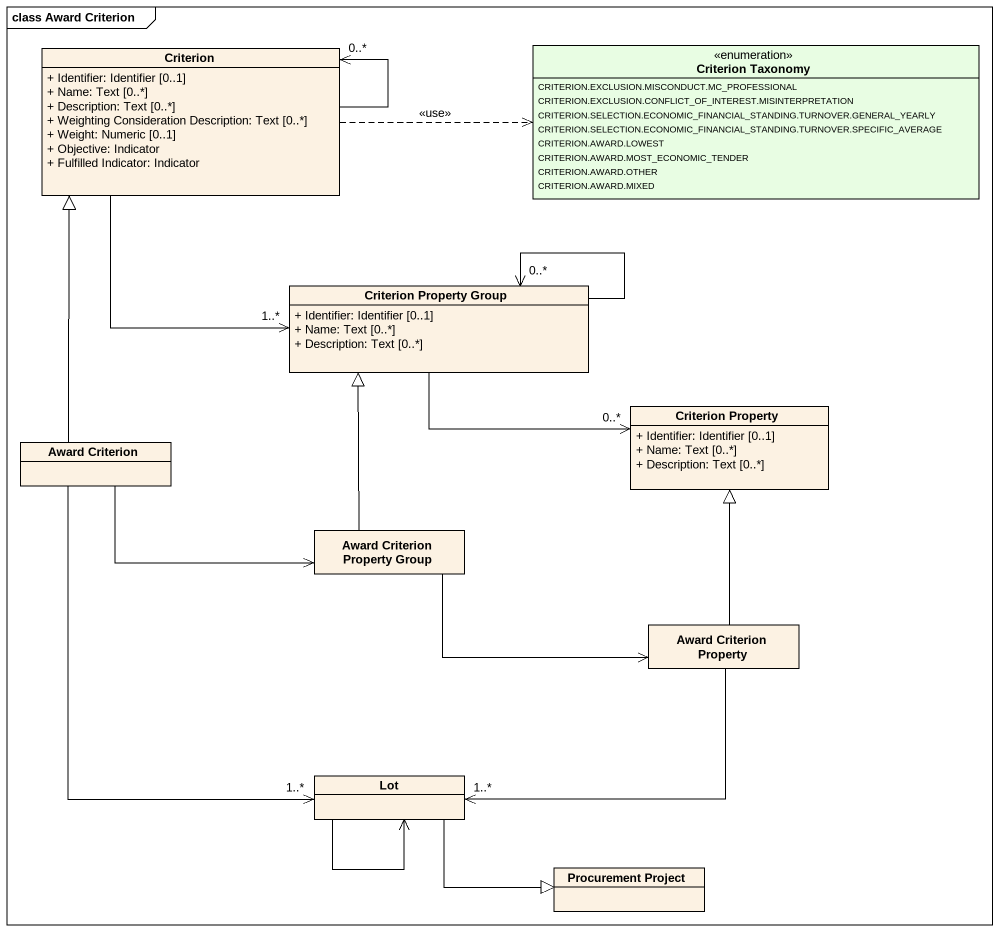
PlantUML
@startuml
mainframe class Award Criterion
hide circle
hide empty members
skinparam classAttributeIconSize 0
class Criterion {
  + Identifier: Identifier [0..1]
  + Name: Text [0..*]
  + Description: Text [0..*]
  + Weighting Consideration Description: Text [0..*]
  + Weight: Numeric [0..1]
  + Objective: Indicator
  + Fulfilled Indicator: Indicator
}
enum "Criterion Taxonomy" as Criterion_Taxonomy #E8FDE3 {
  CRITERION.EXCLUSION.MISCONDUCT.MC_PROFESSIONAL
  CRITERION.EXCLUSION.CONFLICT_OF_INTEREST.MISINTERPRETATION
  CRITERION.SELECTION.ECONOMIC_FINANCIAL_STANDING.TURNOVER.GENERAL_YEARLY
  CRITERION.SELECTION.ECONOMIC_FINANCIAL_STANDING.TURNOVER.SPECIFIC_AVERAGE
  CRITERION.AWARD.LOWEST
  CRITERION.AWARD.MOST_ECONOMIC_TENDER
  CRITERION.AWARD.OTHER
  CRITERION.AWARD.MIXED
}
class "Criterion Property Group" as Criterion_Property_Group {
  + Identifier: Identifier [0..1]
  + Name: Text [0..*]
  + Description: Text [0..*]
}
class "Award Criterion" as Award_Criterion
class "Criterion Property" as Criterion_Property {
  + Identifier: Identifier [0..1]
  + Name: Text [0..*]
  + Description: Text [0..*]
}
class "Award Criterion Property Group" as Award_Criterion_Property
class "Award Criterion Property" as Award_Criterion_Property_2
class Lot
class "Procurement Project" as Procurement_Project
Criterion --> "0..*" Criterion
Criterion .right.> Criterion_Taxonomy : <<use>>
Criterion --> "1..*" Criterion_Property_Group
Criterion_Property_Group --> "0..*" Criterion_Property_Group
Criterion_Property_Group -right-> "0..*" Criterion_Property
Award_Criterion -up-|> Criterion
Award_Criterion -right-> Award_Criterion_Property
Award_Criterion --> "1..*" Lot
Award_Criterion_Property -up-|> Criterion_Property_Group
Award_Criterion_Property -right-> Award_Criterion_Property_2
Award_Criterion_Property_2 -up-|> Criterion_Property
Award_Criterion_Property_2 -left-> "1..*" Lot
Lot --> Lot
Lot -right-|> Procurement_Project
@enduml
